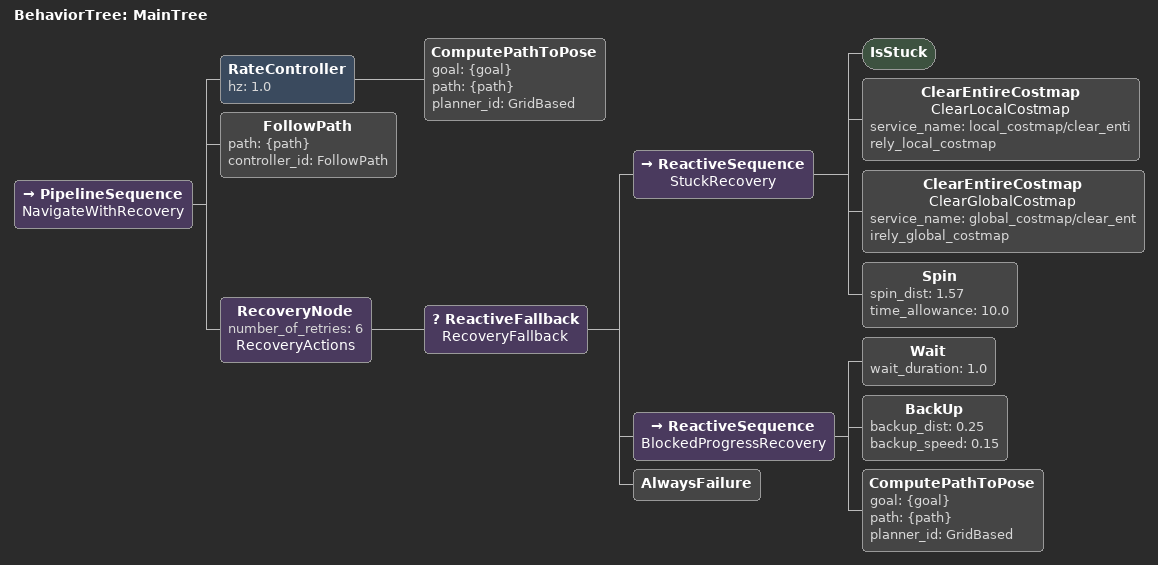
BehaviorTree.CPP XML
<root main_tree_to_execute="MainTree">
  <BehaviorTree ID="MainTree">
    <PipelineSequence name="NavigateWithRecovery">
      <RateController hz="1.0">
        <ComputePathToPose goal="{goal}" path="{path}" planner_id="GridBased"/>
      </RateController>
      <FollowPath path="{path}" controller_id="FollowPath"/>
      <RecoveryNode number_of_retries="6" name="RecoveryActions">
        <ReactiveFallback name="RecoveryFallback">
          <ReactiveSequence name="StuckRecovery">
            <IsStuck/>
            <ClearEntireCostmap name="ClearLocalCostmap" service_name="local_costmap/clear_entirely_local_costmap"/>
            <ClearEntireCostmap name="ClearGlobalCostmap" service_name="global_costmap/clear_entirely_global_costmap"/>
            <Spin spin_dist="1.57" time_allowance="10.0"/>
          </ReactiveSequence>
          <ReactiveSequence name="BlockedProgressRecovery">
            <Wait wait_duration="1.0"/>
            <BackUp backup_dist="0.25" backup_speed="0.15"/>
            <ComputePathToPose goal="{goal}" path="{path}" planner_id="GridBased"/>
          </ReactiveSequence>
          <AlwaysFailure/>
        </ReactiveFallback>
      </RecoveryNode>
    </PipelineSequence>
  </BehaviorTree>
</root>
